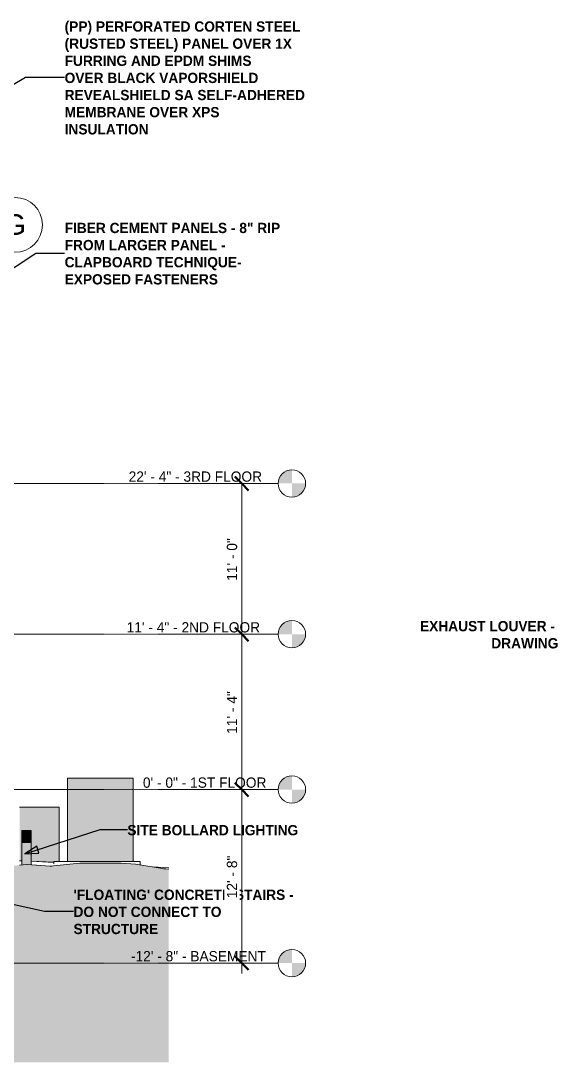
# Model space of a CAD drawing. Header units: inches. Extents: x 1822 to 8392, y -297 to 673.
# Drawn here: x 7119 to 7584, y -239 to 673 of the extents above; entities that cross this region are included whole.
import ezdxf

# ---------------------------------------------------------------- set-up
doc = ezdxf.new("R2010")
doc.units = ezdxf.units.IN
doc.header["$MEASUREMENT"] = 0
doc.linetypes.add('Grid Line 1_2_', pattern=[0.875, 0.5, -0.125, 0.125, -0.125])
for name, color, linetype, lineweight in [('0-3', 165, 'Continuous', 5), ('0-4', 250, 'Continuous', 5), ('A-ANNO-DIMS', 211, 'Continuous', 9), ('A-ANNO-DIMS-96', 211, 'Continuous', 9), ('A-FLOR-2', 192, 'Continuous', 9), ('A-FLOR-LEVL', 51, 'Continuous', 9), ('A-FLOR-LEVL-4', 51, 'Grid Line 1_2_', 9), ('C-TOPO', 7, 'Continuous', 9), ('C-TOPO-1', 252, 'Continuous', 9), ('E-ELEC-EQPM', 71, 'Continuous', 9), ('E-ELEC-EQPM-1', 57, 'Continuous', 9), ('E-LITE-EQPM', 33, 'Continuous', 9), ('G-ANNO-TEXT', 231, 'Continuous', 30), ('G-ANNO-TEXT-1', 231, 'Continuous', 9), ('S-GRID-IDEN', 1, 'Continuous', 9), ('S-GRID-IDEN-1', 147, 'Continuous', 9)]:
    doc.layers.add(name, color=color, linetype=linetype, lineweight=lineweight)
doc.styles.add('Arial_1', font='arial.ttf', dxfattribs={"height": 18})
doc.styles.add('Century Gothic', font='ufonts.com_century-gothic.ttf', dxfattribs={"height": 9})
doc.styles.add('Century Gothic_B', font='GOTHICB.TTF', dxfattribs={"height": 9})
doc.dimstyles.new('OD__1_8__Tol__', dxfattribs={"dimscale": 12, "dimtxt": 9.397514, "dimasz": 1, "dimexe": 0.75, "dimexo": 0.5, "dimgap": 0.125, "dimtad": 1, "dimdec": 3, "dimrnd": 0.125, "dimzin": 3, "dimdsep": 46, "dimlunit": 4, "dimtxsty": 'Century Gothic', "dimblk1": 'OBLIQUE', "dimblk2": 'OBLIQUE', "dimsah": 1, "dimcen": 0.09, "dimdle": 0.75, "dimazin": 0, "dimtfac": 1, "dimtdec": 4, "dimtix": 1, "dimtmove": 0, "dimatfit": 3, "dimfxl": 1, "dimtvp": 1, "dimtfill": 1, "dimfrac": 2, "dimtolj": 1, "dimtzin": 0, "dimarcsym": 2})

# ---------------------------------------------------------------- blocks, each defined once
blk = doc.blocks.new('CTR  - Topography_rvt-2-BUILDING ELEVATION - NORTH')
at = {"layer": 'C-TOPO-1'}
h = blk.add_hatch(dxfattribs=at)
h.set_pattern_fill('FP_99', color=256, style=0, pattern_type=2)
h.set_pattern_definition([(0, (12, 0), (24, 24), [24, -24]), (0, (12, 9), (24, 24), [24, -24]), (0, (12, 18), (24, 24), [24, -24]), (90, (15, 21), (-24, 24), [24, -24]), (90, (24, 21), (-24, 24), [24, -24]), (90, (33, 21), (-24, 24), [24, -24])])
h.paths.add_polyline_path([(-12253.57, -238.77), (-9756.5, -238.77), (-9756.5, -69.69), (-9760.15, -69.46), (-9785.57, -65.38), (-9798.25, -64.48), (-9834.38, -64.55), (-9860.6, -67.11), (-9880.87, -65.67), (-9891.19, -66.67), (-9923.97, -67.17), (-9926.94, -66.99), (-9938.91, -67.2), (-10022.96, -67.2), (-10022.96, -67.2), (-10059.84, -65.06), (-10175.41, -51.94), (-10208.96, -48.36), (-10255.47, -47.07), (-10324, -45.4), (-10395.58, -44.97), (-10458.25, -43.02), (-10487.59, -45), (-10517.78, -43.09), (-10605.75, -40.67), (-10623.98, -41.24), (-10647.52, -40.71), (-10757.58, -39.2), (-10787.59, -39), (-11069.97, -36), (-11215.44, -35.97), (-11243.23, -35.93), (-11294.3, -35.97), (-11333.73, -36), (-11435.19, -36), (-11491.46, -39.73), (-11540.74, -43), (-11543.19, -43.2), (-11548.59, -43.17), (-11550.6, -43.15), (-11769.04, -43.2), (-11797.04, -42.43), (-11826.62, -42.45), (-12091.47, -43.16), (-12117.93, -43.63), (-12122.35, -43.61), (-12201.21, -41.72), (-12202.58, -41.62), (-12213.22, -40.52), (-12244.55, -40.69), (-12268.27, -41.25), (-12280.07, -42.07), (-12280.07, -238.77), (-12268.27, -238.77)], flags=0)
at = {"layer": 'C-TOPO'}
for p, q in [((-9885.19, -62.4), (-9887.19, -62.4)), ((-9877.19, -62.6), (-9857.19, -63.58)), ((-9877.19, -62.64), (-9857.19, -63.8)), ((-9877.19, -62.64), (-9857.19, -63.8)), ((-9877.19, -62.65), (-9872.15, -62.95)), ((-9880.87, -65.67), (-9887.44, -66.31)), ((-9887.44, -66.31), (-9880.87, -65.67)), ((-9880.67, -65.65), (-9880.87, -65.67)), ((-9860.59, -67.11), (-9880.87, -65.67)), ((-9860.38, -67.09), (-9880.67, -65.65)), ((-9880.67, -65.65), (-9860.38, -67.09)), ((-9834.38, -64.55), (-9860.59, -67.11)), ((-9834.38, -64.55), (-9860.59, -67.11)), ((-9858.87, -67.23), (-9860.59, -67.11)), ((-9798.25, -64.48), (-9834.38, -64.55)), ((-9798.25, -64.48), (-9834.38, -64.55)), ((-9785.57, -65.38), (-9798.25, -64.48)), ((-9798.25, -64.48), (-9785.57, -65.38)), ((-9760.15, -69.46), (-9785.57, -65.38)), ((-9760.15, -69.46), (-9785.57, -65.38)), ((-9770.36, -67.82), (-9756.5, -68.5)), ((-9760.99, -69.41), (-9759.13, -69.52)), ((-9760.77, -69.42), (-9760.15, -69.46)), ((-9759.13, -69.52), (-9760.15, -69.46)), ((-9759.13, -69.52), (-9760.15, -69.46)), ((-9756.5, -69.69), (-9759.13, -69.52)), ((-9756.5, -69.69), (-9759.13, -69.52))]:
    blk.add_line(p, q, dxfattribs=at)
blk = doc.blocks.new('Grid - Grid Head - Circle-1738874-BUILDING ELEVATION - NORTH')
at = {"layer": 'S-GRID-IDEN-1'}
for start, end in [(0, 180), (180, 360)]:
    blk.add_arc((-11847.19, 475.86), 24, start, end, dxfattribs=at)
blk = doc.blocks.new('CTR - 1st Phase - Structure_rvt-2-BUILDING ELEVATION - NORTH')
at = {"layer": '0-3'}
blk.add_blockref('Grid - Grid Head - Circle-1738874-BUILDING ELEVATION - NORTH', (1956, 18.64), dxfattribs=at)
at = {"layer": 'S-GRID-IDEN', "insert": (-9901.19, 503.79), "char_height": 18, "width": 23.937, "attachment_point": 1, "style": 'Arial_1'}
blk.add_mtext('G', dxfattribs=at)
blk = doc.blocks.new('Pathway_Cooper_McGraw-Edison _BSC-BRC_Round - Pathway_Cooper_McGraw-Edison _BSC-BRC_Round-V141-BUILDING ELEVATION - NORTH')
at = {"layer": 'E-LITE-EQPM'}
for points in [[(-9884.65, -42), (-9881.19, -42), (-9881.19, -36), (-9885.19, -36), (-9885.19, -42), (-9884.65, -42)], [(-9879.72, -42), (-9877.19, -42), (-9877.19, -36), (-9881.19, -36), (-9881.19, -42), (-9880.15, -42)], [(-9884.02, -46.5), (-9881.19, -46.5), (-9881.19, -42), (-9885.19, -42), (-9885.19, -46.5), (-9884.65, -46.5)], [(-9879.19, -46.5), (-9877.19, -46.5), (-9877.19, -42), (-9881.19, -42), (-9881.19, -46.5), (-9879.72, -46.5)], [(-9885.19, -66.09), (-9881.19, -65.67), (-9881.19, -46.5), (-9885.19, -46.5), (-9885.19, -65.67)], [(-9877.19, -65.89), (-9877.19, -46.5), (-9881.19, -46.5), (-9881.19, -65.7), (-9880.41, -65.66), (-9877.22, -65.89)]]:
    blk.add_hatch(color=256, dxfattribs=at).paths.add_polyline_path(points, flags=0)
for p, q in [((-9885.19, -36), (-9885.19, -42)), ((-9885.19, -36), (-9881.19, -36)), ((-9881.19, -36), (-9877.19, -36)), ((-9877.19, -42), (-9877.19, -36)), ((-9881.19, -42), (-9885.19, -42)), ((-9885.19, -42), (-9885.19, -46.5)), ((-9885.19, -42), (-9881.19, -42)), ((-9877.19, -42), (-9881.19, -42)), ((-9881.19, -42), (-9877.19, -42)), ((-9877.19, -46.5), (-9877.19, -42)), ((-9881.19, -46.5), (-9885.19, -46.5)), ((-9885.19, -46.5), (-9885.19, -66.09)), ((-9885.19, -46.5), (-9881.19, -46.5)), ((-9877.19, -46.5), (-9881.19, -46.5)), ((-9881.19, -46.5), (-9877.19, -46.5)), ((-9877.19, -65.89), (-9877.19, -46.5))]:
    blk.add_line(p, q, dxfattribs=at)
blk = doc.blocks.new('261200 - Medium-Voltage Transformers - Generic - large-2843574-BUILDING ELEVATION - NORTH')
at = {"layer": 'E-ELEC-EQPM-1'}
blk.add_hatch(color=256, dxfattribs=at).paths.add_polyline_path([(-9787.69, -63), (-9787.69, 10), (-9845.19, 10), (-9845.19, -63), (-9795.93, -63)], flags=0)
at = {"layer": 'E-ELEC-EQPM'}
for p, q in [((-9845.19, -63), (-9845.19, 10)), ((-9845.19, 10), (-9787.69, 10)), ((-9787.69, 10), (-9787.69, -63))]:
    blk.add_line(p, q, dxfattribs=at)
blk = doc.blocks.new('262400 - Switchboards and Panelboards - Electric Panel - Generic - 262400 - Switchboards and Panelboards - Electric Panel - Generic-2655902-BUILDING ELEVATION - NORTH')
at = {"layer": 'E-ELEC-EQPM'}
blk.add_hatch(color=256, dxfattribs=at).paths.add_polyline_path([(-9858.91, -63.49), (-9857.19, -63.49), (-9857.19, -63), (-9852.44, -63), (-9852.44, -15.49), (-9887.19, -15.49), (-9887.19, -62.4), (-9885.19, -62.4), (-9885.19, -36), (-9877.19, -36), (-9877.19, -62.6), (-9860.59, -63.41)], flags=0)
for p, q in [((-9887.19, -15.49), (-9852.44, -15.49)), ((-9852.44, -63), (-9852.44, -15.49)), ((-9857.19, -63.49), (-9858.91, -63.49))]:
    blk.add_line(p, q, dxfattribs=at)
blk = doc.blocks.new('Level - Level Head - Circle-50818-BUILDING ELEVATION - NORTH')
at = {"layer": 'A-FLOR-LEVL'}
h = blk.add_hatch(color=256, dxfattribs=at)
edge = h.paths.add_edge_path(flags=0)
edge.add_line((-9648.53, 0), (-9660.53, 0))
edge.add_arc((-9648.53, 0), 12, 90, 180, ccw=False)
edge.add_line((-9648.53, 12), (-9648.53, 0))
h = blk.add_hatch(color=256, dxfattribs=at)
edge = h.paths.add_edge_path(flags=0)
edge.add_line((-9648.53, -12), (-9648.53, 0))
edge.add_line((-9648.53, 0), (-9636.53, 0))
edge.add_arc((-9648.53, 0), 12, 270, 360, ccw=False)
blk.add_circle((-9648.53, 0), 12, dxfattribs=at)
blk = doc.blocks.new('DIMBLOCK7-BUILDING ELEVATION - NORTH')
at = {"layer": 'A-ANNO-DIMS-96', "lineweight": 50}
for p, q in [((7312.31, 268), (7306.31, 274)), ((7312.31, 268), (7318.31, 262)), ((7312.31, 136), (7306.31, 142)), ((7312.31, 136), (7318.31, 130))]:
    blk.add_line(p, q, dxfattribs=at)
at = {"layer": 'A-ANNO-DIMS-96'}
for p, q in [((7314.8, 268), (7303.31, 268)), ((7312.31, 268), (7312.31, 136)), ((7312.31, 268), (7314.8, 268)), ((7314.8, 136), (7303.31, 136)), ((7312.31, 136), (7314.8, 136))]:
    blk.add_line(p, q, dxfattribs=at)
at = {"layer": 'A-ANNO-DIMS-96', "color": 0, "insert": (7299.28, 182.76), "char_height": 9, "width": 46.1821, "attachment_point": 1, "rotation": 90, "line_spacing_factor": 0.984502, "style": 'Century Gothic', "bg_fill": 3, "box_fill_scale": 1.25, "bg_fill_color": 256, "bg_fill_true_color": 13158600, "bg_fill_transparency": 0}
blk.add_mtext('11\' - 0"', dxfattribs=at)
blk = doc.blocks.new('_Oblique')
at = {"color": 0, "linetype": 'ByBlock', "lineweight": -2}
blk.add_line((-0.5, -0.5), (0.5, 0.5), dxfattribs=at)
blk = doc.blocks.new('DIMBLOCK8-BUILDING ELEVATION - NORTH')
at = {"layer": 'A-ANNO-DIMS-96', "lineweight": 50}
for p, q in [((7312.31, 136), (7306.31, 142)), ((7312.31, 136), (7318.31, 130)), ((7312.31, 0), (7306.31, 6)), ((7312.31, 0), (7318.31, -6))]:
    blk.add_line(p, q, dxfattribs=at)
at = {"layer": 'A-ANNO-DIMS-96'}
for p, q in [((7314.8, 136), (7303.31, 136)), ((7312.31, 136), (7312.31, 0)), ((7312.31, 136), (7314.8, 136)), ((7314.8, 0), (7303.31, 0)), ((7312.31, 0), (7314.8, 0))]:
    blk.add_line(p, q, dxfattribs=at)
at = {"layer": 'A-ANNO-DIMS-96', "color": 0, "insert": (7299.28, 48.76), "char_height": 9, "width": 46.1821, "attachment_point": 1, "rotation": 90, "line_spacing_factor": 0.984502, "style": 'Century Gothic', "bg_fill": 3, "box_fill_scale": 1.25, "bg_fill_color": 256, "bg_fill_true_color": 13158600, "bg_fill_transparency": 0}
blk.add_mtext('11\' - 4"', dxfattribs=at)
blk = doc.blocks.new('DIMBLOCK9-BUILDING ELEVATION - NORTH')
at = {"layer": 'A-ANNO-DIMS-96'}
for p, q in [((7314.8, 0), (7303.31, 0)), ((7312.31, 0), (7312.31, -161)), ((7312.31, 0), (7314.8, 0)), ((7314.8, -152), (7303.31, -152)), ((7312.31, -152), (7314.8, -152))]:
    blk.add_line(p, q, dxfattribs=at)
at = {"layer": 'A-ANNO-DIMS-96', "lineweight": 50}
for p, q in [((7312.31, 0), (7306.31, 6)), ((7312.31, 0), (7318.31, -6)), ((7312.31, -152), (7306.31, -146)), ((7312.31, -152), (7318.31, -158))]:
    blk.add_line(p, q, dxfattribs=at)
at = {"layer": 'A-ANNO-DIMS-96', "color": 0, "insert": (7299.28, -95.24), "char_height": 9, "width": 46.1821, "attachment_point": 1, "rotation": 90, "line_spacing_factor": 0.984502, "style": 'Century Gothic', "bg_fill": 3, "box_fill_scale": 1.25, "bg_fill_color": 256, "bg_fill_true_color": 13158600, "bg_fill_transparency": 0}
blk.add_mtext('12\' - 8"', dxfattribs=at)

msp = doc.modelspace()

# ---------------------------------------------------------------- hatches: boundary and pattern name
at = {"layer": 'G-ANNO-TEXT'}
msp.add_hatch(color=256, dxfattribs=at).paths.add_polyline_path([(7122.1785, -56.23644), (7134.58757, -55.64155), (7132.62762, -49.51672)], flags=0)

# ---------------------------------------------------------------- linework, layer by layer
at = {"layer": 'A-FLOR-2'}
for p, q in [((7147.68923, -63), (7223.18923, -63)), ((7147.68923, -63), (7147.68923, -65.05197)), ((7223.18923, -66.00662), (7223.18923, -63))]:
    msp.add_line(p, q, dxfattribs=at)
at = {"layer": 'A-FLOR-LEVL-4'}
for p, q in [((4628.81955, 268), (7344.35026, 268)), ((4628.81955, 136), (7344.35026, 136)), ((4628.81955, 0), (7344.35026, 0)), ((4628.81955, -152), (7344.35026, -152))]:
    msp.add_line(p, q, dxfattribs=at)
at = {"layer": 'G-ANNO-TEXT'}
for p, q in [((6619.26854, 325.03466), (7122.66094, 623.69249)), ((7122.66094, 623.69249), (7157.09133, 623.69249)), ((6991.37722, 377.40762), (7131.73617, 469.77573)), ((7131.73617, 469.77573), (7157.09133, 469.77573)), ((6804.6564, -33.74276), (7139.53617, -106.62928)), ((7122.1785, -56.23644), (7188.28137, -35.08353)), ((7188.28137, -35.08353), (7212.0784, -35.08353)), ((7132.62762, -49.51672), (7122.1785, -56.23644)), ((7134.58757, -55.64155), (7132.62762, -49.51672)), ((7122.1785, -56.23644), (7134.58757, -55.64155)), ((7139.53617, -106.62928), (7164.89133, -106.62928))]:
    msp.add_line(p, q, dxfattribs=at)

# ---------------------------------------------------------------- block references
at = {"layer": '0-4'}
for name in ['CTR - 1st Phase - Structure_rvt-2-BUILDING ELEVATION - NORTH', 'CTR  - Topography_rvt-2-BUILDING ELEVATION - NORTH']:
    msp.add_blockref(name, (17004.87862, 0), dxfattribs=at)
at = {"layer": 'A-FLOR-LEVL'}
for p in [(17004.87862, 268), (17004.87862, 136), (17004.87862, 0), (17004.87862, -152)]:
    msp.add_blockref('Level - Level Head - Circle-50818-BUILDING ELEVATION - NORTH', p, dxfattribs=at)
at = {"layer": 'E-ELEC-EQPM'}
for name in ['261200 - Medium-Voltage Transformers - Generic - large-2843574-BUILDING ELEVATION - NORTH', '262400 - Switchboards and Panelboards - Electric Panel - Generic - 262400 - Switchboards and Panelboards - Electric Panel - Generic-2655902-BUILDING ELEVATION - NORTH']:
    msp.add_blockref(name, (17004.87862, 0), dxfattribs=at)
at = {"layer": 'E-LITE-EQPM'}
msp.add_blockref('Pathway_Cooper_McGraw-Edison _BSC-BRC_Round - Pathway_Cooper_McGraw-Edison _BSC-BRC_Round-V141-BUILDING ELEVATION - NORTH', (17004.87862, 0), dxfattribs=at)

# ---------------------------------------------------------------- texts
at = {"layer": 'A-FLOR-LEVL', "char_height": 9, "attachment_point": 1, "style": 'Century Gothic'}
for s, insert, width in [('22\' - 4" - 3RD FLOOR', (7213.22684, 278.55078), 145.137), ('11\' - 4" - 2ND FLOOR', (7211.48825, 146.55078), 147.258), ('0\' - 0" - 1ST FLOOR', (7225.73707, 10.55078), 129.987), ('-12\' - 8" - BASEMENT', (7215.22998, -141.44922), 142.713)]:
    msp.add_mtext(s, dxfattribs=dict(at, insert=insert, width=width))
at = {"layer": 'G-ANNO-TEXT-1', "char_height": 9, "attachment_point": 1, "style": 'Century Gothic_B'}
for s, insert, width in [('(PP) PERFORATED CORTEN STEEL', (7157.09133, 672.69012), 232.098), ('(RUSTED STEEL) PANEL OVER 1X', (7157.09133, 657.69012), 226.038), ('FURRING AND EPDM SHIMS', (7157.09133, 642.69012), 197.859), ('OVER BLACK VAPORSHIELD', (7157.09133, 627.69012), 200.889), ('REVEALSHIELD SA SELF-ADHERED', (7157.09133, 612.69012), 237.552), ('MEMBRANE OVER XPS', (7157.09133, 597.69012), 162.711), ('INSULATION', (7157.09133, 582.69012), 87.264), ('FIBER CEMENT PANELS - 8" RIP', (7157.09133, 496.28518), 216.948), ('FROM LARGER PANEL -', (7157.09133, 481.28518), 166.65), ('CLAPBOARD TECHNIQUE-', (7157.09133, 466.28518), 187.557), ('EXPOSED FASTENERS', (7157.09133, 451.28518), 150.591), ('EXHAUST LOUVER -  SEE MECH.', (7468.5557, 147.58442), 224.523), ('DRAWINGS FOR SIZE', (7531.0557, 132.58442), 148.773), ("'FLOATING' CONCRETE STAIRS -", (7164.89133, -87.6222), 227.553), ('DO NOT CONNECT TO', (7164.89133, -102.6222), 161.802), ('STRUCTURE', (7164.89133, -117.6222), 79.386)]:
    msp.add_mtext(s, dxfattribs=dict(at, insert=insert, width=width))

# ---------------------------------------------------------------- next in the draw order: dimensions: what is measured, and where the dimension line sits
at = {"layer": 'A-ANNO-DIMS'}
dim = msp.add_linear_dim(base=(7312.31229, 136), p1=(7320.79757, 268), p2=(7320.79757, 136), angle=90, dimstyle='OD__1_8__Tol__', override={"dimpost": '<>', "dimfxl": 132}, dxfattribs=at)
dim.commit()
dim.dimension.update_dxf_attribs({"geometry": 'DIMBLOCK7-BUILDING ELEVATION - NORTH', "text_midpoint": (7306.08591, 202)})

# ---------------------------------------------------------------- next in the draw order: dimensions: what is measured, and where the dimension line sits
dim = msp.add_linear_dim(base=(7312.31229, 0), p1=(7320.79757, 136), p2=(7320.79757, 0), angle=90, dimstyle='OD__1_8__Tol__', override={"dimpost": '<>', "dimfxl": 136}, dxfattribs=at)
dim.commit()
dim.dimension.update_dxf_attribs({"geometry": 'DIMBLOCK8-BUILDING ELEVATION - NORTH', "text_midpoint": (7306.1991, 68)})

# ---------------------------------------------------------------- next in the draw order: dimensions: what is measured, and where the dimension line sits
dim = msp.add_linear_dim(base=(7312.31229, -152), p1=(7320.79757, 0), p2=(7320.79757, -152), angle=90, dimstyle='OD__1_8__Tol__', override={"dimpost": '<>', "dimfxl": 152}, dxfattribs=at)
dim.commit()
dim.dimension.update_dxf_attribs({"geometry": 'DIMBLOCK9-BUILDING ELEVATION - NORTH', "text_midpoint": (7306.08591, -76)})

# ---------------------------------------------------------------- next in the draw order: texts
at = {"layer": 'G-ANNO-TEXT-1', "insert": (7212.0784, -31.08116), "char_height": 9, "width": 172.104, "attachment_point": 1, "style": 'Century Gothic_B'}
msp.add_mtext('SITE BOLLARD LIGHTING', dxfattribs=at)

doc.saveas('drawing.dxf')
